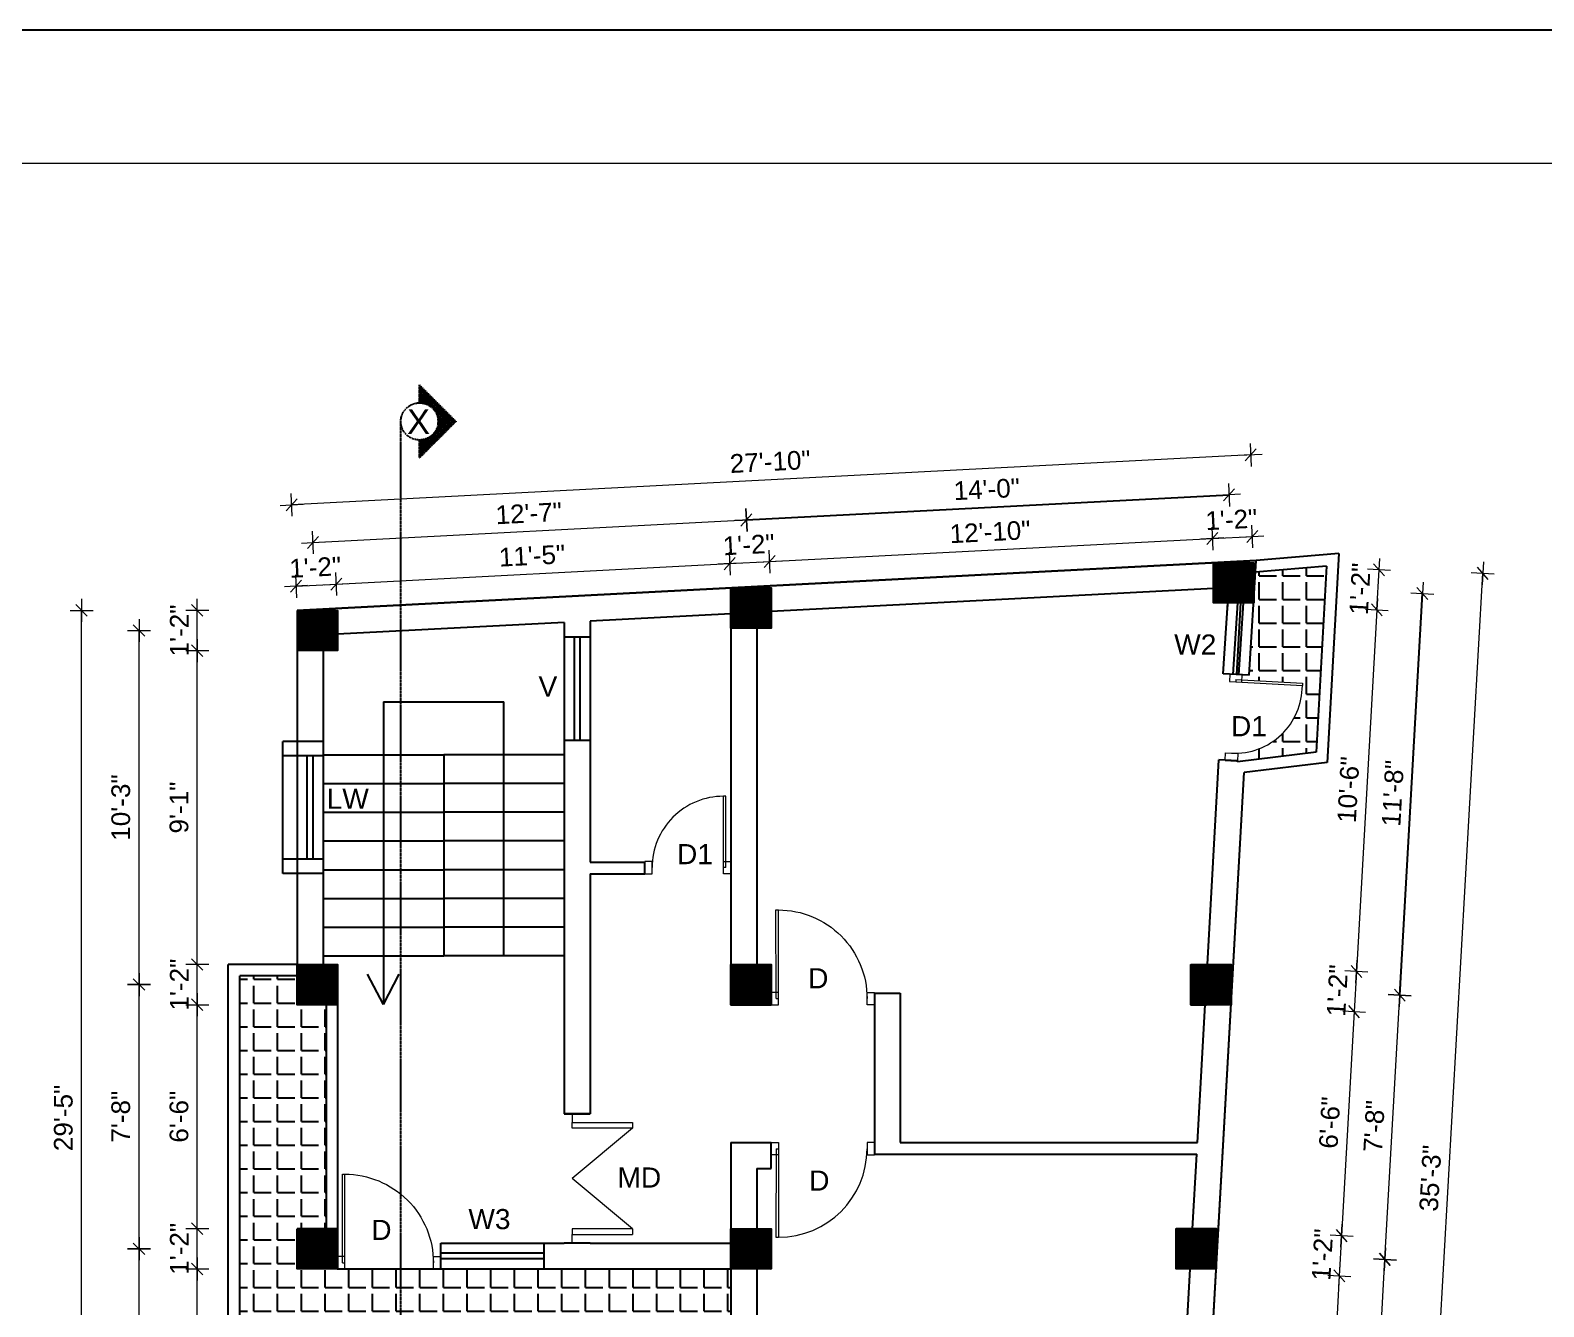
# Model space of a CAD drawing. Header units: inches. Extents: x 8069 to 17410, y -9620 to -7279.
# Drawn here: x 9431 to 9958, y -7787 to -7342 of the extents above; entities that cross this region are included whole.
import ezdxf
from ezdxf.enums import TextEntityAlignment as Align

# ---------------------------------------------------------------- set-up
doc = ezdxf.new("R2010")
doc.units = ezdxf.units.IN
doc.header["$LTSCALE"] = 0.5
doc.header["$MEASUREMENT"] = 0
doc.header["$PDMODE"] = 66
doc.linetypes.add('CENTERX2', pattern=[4, 2.5, -0.5, 0.5, -0.5])
doc.layers.add('A-Sect-Iden', color=111, linetype='CENTERX2')
for name, color, linetype, lineweight in [('DIM', 180, 'Continuous', 5), ('ELE1', 3, 'Continuous', 9), ('ELEVATION', 85, 'Continuous', 9), ('TEXT', 220, 'Continuous', 9), ('Toilet', 7, 'Continuous', 25), ('window', 6, 'Continuous', 13)]:
    doc.layers.add(name, color=color, linetype=linetype, lineweight=lineweight)
doc.styles.add('arial', font='arial.ttf')
doc.styles.add('HEADING', font='swissel.ttf')
doc.dimstyles.new('1 96', dxfattribs={"dimtxt": 6.5, "dimasz": 4, "dimexe": 0, "dimexo": 0, "dimgap": 3, "dimtad": 1, "dimdec": 0, "dimzin": 11, "dimdsep": 46, "dimlunit": 3, "dimtxsty": 'arial', "dimblk": 'oblique', "dimcen": 4, "dimse1": 1, "dimse2": 1, "dimclrd": 256, "dimclre": 256, "dimclrt": 256, "dimadec": 0, "dimazin": 0, "dimtfac": 1, "dimtdec": 0, "dimtix": 1, "dimtmove": 0, "dimatfit": 3, "dimldrblk": 'Arrow2', "dimfxl": 1, "dimtolj": 1, "dimtzin": 0, "dimlwd": -1, "dimlwe": 9, "dimarcsym": 0})

# ---------------------------------------------------------------- blocks, each defined once
blk = doc.blocks.new('door')
at = {"layer": 'window', "ltscale": 0.002}
for p, q in [((-100562.66, -53980.34), (-100562.65, -53949.5)), ((-100561.8, -53949.5), (-100562.65, -53949.5)), ((-100561.81, -53980.35), (-100561.8, -53949.5)), ((-100561.81, -53980.35), (-100562.66, -53980.35))]:
    blk.add_line(p, q, dxfattribs=at)
for points in [[(-100596.09, -53982.49), (-100593.52, -53982.49), (-100593.52, -53978.2), (-100596.09, -53978.2)], [(-100560.09, -53982.49), (-100562.66, -53982.49), (-100562.66, -53978.2), (-100560.09, -53978.2)]]:
    blk.add_lwpolyline(points, close=True, dxfattribs=at)
blk.add_arc((-100562.66, -53980.36), 30.86, 89.9793, 179.9793, dxfattribs=at)
blk = doc.blocks.new('oblique')
at = {"lineweight": 9}
for p, q in [((1, 0), (-1, 0)), ((-0.5, -0.5), (0.5, 0.5)), ((0, 1), (0, -1))]:
    blk.add_line(p, q, dxfattribs=at)
blk = doc.blocks.new('*D814')
at = {"layer": 'Defpoints', "color": 0, "transparency": 16777216}
for p in [(9537.4, -7535.17), (9523.77, -7544.32), (9537.84, -7543.59)]:
    blk.add_point(p, dxfattribs=at)
at = {"layer": 'DIM', "transparency": 16777216}
for p, q in [((9523.33, -7535.9), (9519.34, -7536.11)), ((9523.33, -7535.9), (9537.4, -7535.17)), ((9537.4, -7535.17), (9541.4, -7534.96))]:
    blk.add_line(p, q, dxfattribs=at)
at = {"layer": 'DIM', "transparency": 16777216, "xscale": 4, "yscale": 4, "zscale": 4}
for p, rotation in [((9523.33, -7535.9), 2.975964946171272), ((9537.4, -7535.17), 182.9759649461712)]:
    blk.add_blockref('oblique', p, dxfattribs=dict(at, rotation=rotation))
at = {"layer": 'DIM', "transparency": 16777216, "insert": (9530.04, -7529.28), "char_height": 6.5, "attachment_point": 5, "rotation": 2.976, "style": 'arial'}
blk.add_mtext('\\A1;1\'-2"', dxfattribs=at)
blk = doc.blocks.new('_Oblique')
at = {"color": 0, "linetype": 'ByBlock', "lineweight": -2}
blk.add_line((-0.5, -0.5), (0.5, 0.5), dxfattribs=at)
blk = doc.blocks.new('Arrow2')
for p, q in [((-4.1, 0.75), (-3.08, 0)), ((0, 0), (-4.1, 0.75)), ((-3.08, 0), (-4.1, -0.75)), ((-4.1, -0.75), (0, 0))]:
    blk.add_line(p, q)
blk.add_solid([(-4.1, 0.75), (0, 0), (-3.08, 0), (-4.1, -0.75)])
blk = doc.blocks.new('*D815')
at = {"layer": 'Defpoints', "color": 0, "transparency": 16777216}
for p in [(9674.33, -7528.05), (9674.77, -7536.47), (9537.84, -7543.59)]:
    blk.add_point(p, dxfattribs=at)
at = {"layer": 'DIM', "transparency": 16777216}
blk.add_line((9537.4, -7535.17), (9674.33, -7528.05), dxfattribs=at)
at = {"layer": 'DIM', "transparency": 16777216, "xscale": 4, "yscale": 4, "zscale": 4}
for p, rotation in [((9674.33, -7528.05), 2.975964946178824), ((9537.4, -7535.17), 182.9759649461788)]:
    blk.add_blockref('oblique', p, dxfattribs=dict(at, rotation=rotation))
at = {"layer": 'DIM', "transparency": 16777216, "insert": (9605.54, -7525.3), "char_height": 6.5, "attachment_point": 5, "rotation": 2.976, "style": 'arial'}
blk.add_mtext('\\A1;11\'-5"', dxfattribs=at)
blk = doc.blocks.new('*D816')
at = {"layer": 'Defpoints', "color": 0, "transparency": 16777216}
for p in [(9688.29, -7527.33), (9674.77, -7536.47), (9688.77, -7536.47)]:
    blk.add_point(p, dxfattribs=at)
at = {"layer": 'DIM', "transparency": 16777216}
for p, q in [((9674.33, -7528.05), (9670.34, -7528.26)), ((9674.33, -7528.05), (9688.29, -7527.33)), ((9688.29, -7527.33), (9692.29, -7527.12))]:
    blk.add_line(p, q, dxfattribs=at)
at = {"layer": 'DIM', "transparency": 16777216, "xscale": 4, "yscale": 4, "zscale": 4}
for p, rotation in [((9674.33, -7528.05), 2.975964946178787), ((9688.29, -7527.33), 182.9759649461788)]:
    blk.add_blockref('oblique', p, dxfattribs=dict(at, rotation=rotation))
at = {"layer": 'DIM', "transparency": 16777216, "insert": (9680.99, -7521.44), "char_height": 6.5, "attachment_point": 5, "rotation": 2.976, "style": 'arial'}
blk.add_mtext('\\A1;1\'-2"', dxfattribs=at)
blk = doc.blocks.new('*D817')
at = {"layer": 'Defpoints', "color": 0, "transparency": 16777216}
for p in [(9842.4, -7519.32), (9842.83, -7527.74), (9688.77, -7536.47)]:
    blk.add_point(p, dxfattribs=at)
at = {"layer": 'DIM', "transparency": 16777216}
blk.add_line((9688.29, -7527.33), (9842.4, -7519.32), dxfattribs=at)
at = {"layer": 'DIM', "transparency": 16777216, "xscale": 4, "yscale": 4, "zscale": 4}
for p, rotation in [((9842.4, -7519.32), 2.975964946178824), ((9688.29, -7527.33), 182.9759649461788)]:
    blk.add_blockref('oblique', p, dxfattribs=dict(at, rotation=rotation))
at = {"layer": 'DIM', "transparency": 16777216, "insert": (9765.02, -7517.01), "char_height": 6.5, "attachment_point": 5, "rotation": 2.976, "style": 'arial'}
blk.add_mtext('\\A1;12\'-10"', dxfattribs=at)
blk = doc.blocks.new('*D818')
at = {"layer": 'Defpoints', "color": 0, "transparency": 16777216}
for p in [(9856.36, -7518.59), (9842.83, -7527.74), (9856.83, -7527.74)]:
    blk.add_point(p, dxfattribs=at)
at = {"layer": 'DIM', "transparency": 16777216}
for p, q in [((9842.4, -7519.32), (9838.4, -7519.52)), ((9842.4, -7519.32), (9856.36, -7518.59)), ((9856.36, -7518.59), (9860.35, -7518.38))]:
    blk.add_line(p, q, dxfattribs=at)
at = {"layer": 'DIM', "transparency": 16777216, "xscale": 4, "yscale": 4, "zscale": 4}
for p, rotation in [((9856.36, -7518.59), 182.9759649461788), ((9842.4, -7519.32), 2.975964946178787)]:
    blk.add_blockref('oblique', p, dxfattribs=dict(at, rotation=rotation))
at = {"layer": 'DIM', "transparency": 16777216, "insert": (9849.05, -7512.7), "char_height": 6.5, "attachment_point": 5, "rotation": 2.976, "style": 'arial'}
blk.add_mtext('\\A1;1\'-2"', dxfattribs=at)
blk = doc.blocks.new('*D819')
at = {"layer": 'Defpoints', "color": 0, "transparency": 16777216}
for p in [(9680.18, -7512.84), (9681.77, -7543.47), (9530.84, -7551.32)]:
    blk.add_point(p, dxfattribs=at)
at = {"layer": 'DIM', "transparency": 16777216}
blk.add_line((9529.25, -7520.68), (9680.18, -7512.84), dxfattribs=at)
at = {"layer": 'DIM', "transparency": 16777216, "xscale": 4, "yscale": 4, "zscale": 4}
for p, rotation in [((9680.18, -7512.84), 2.975964946168213), ((9529.25, -7520.68), 182.9759649461682)]:
    blk.add_blockref('oblique', p, dxfattribs=dict(at, rotation=rotation))
at = {"layer": 'DIM', "transparency": 16777216, "insert": (9604.39, -7510.5), "char_height": 6.5, "attachment_point": 5, "rotation": 2.976, "style": 'arial'}
blk.add_mtext('\\A1;12\'-7"', dxfattribs=at)
blk = doc.blocks.new('*D820')
at = {"transparency": 16777216}
blk.add_line((9680.18, -7512.84), (9848.24, -7504.1), dxfattribs=at)
at = {"layer": 'Defpoints', "color": 0, "transparency": 16777216}
for p in [(9848.24, -7504.1), (9849.83, -7534.74), (9681.77, -7543.47)]:
    blk.add_point(p, dxfattribs=at)
at = {"transparency": 16777216, "xscale": 4, "yscale": 4, "zscale": 4}
for p, rotation in [((9848.24, -7504.1), 2.975964946178824), ((9680.18, -7512.84), 182.9759649461788)]:
    blk.add_blockref('oblique', p, dxfattribs=dict(at, rotation=rotation))
at = {"transparency": 16777216, "insert": (9763.88, -7502.16), "char_height": 6.5, "attachment_point": 5, "rotation": 2.976, "style": 'arial'}
blk.add_mtext('\\A1;14\'-0"', dxfattribs=at)
blk = doc.blocks.new('*D821')
at = {"layer": 'Defpoints', "color": 0, "transparency": 16777216}
for p in [(9521.86, -7507.56), (9857.66, -7526.96), (9523.77, -7544.32)]:
    blk.add_point(p, dxfattribs=at)
at = {"layer": 'DIM', "transparency": 16777216}
blk.add_line((9855.75, -7490.2), (9521.86, -7507.56), dxfattribs=at)
at = {"layer": 'DIM', "transparency": 16777216, "xscale": 4, "yscale": 4, "zscale": 4}
for p, rotation in [((9855.75, -7490.2), 2.975964946168395), ((9521.86, -7507.56), 182.9759649461684)]:
    blk.add_blockref('oblique', p, dxfattribs=dict(at, rotation=rotation))
at = {"layer": 'DIM', "transparency": 16777216, "insert": (9688.48, -7492.57), "char_height": 6.5, "attachment_point": 5, "rotation": 2.976, "style": 'arial'}
blk.add_mtext('\\A1;27\'-10"', dxfattribs=at)
blk = doc.blocks.new('*D831')
at = {"layer": 'Defpoints', "color": 0, "transparency": 16777216}
for p in [(9488.95, -7773.6), (9523.77, -7773.6), (9523.77, -7883.73)]:
    blk.add_point(p, dxfattribs=at)
at = {"layer": 'DIM', "transparency": 16777216}
blk.add_line((9488.95, -7883.73), (9488.95, -7773.6), dxfattribs=at)
at = {"layer": 'DIM', "transparency": 16777216, "xscale": 4, "yscale": 4, "zscale": 4}
for p, rotation in [((9488.95, -7773.6), 90), ((9488.95, -7883.73), 270)]:
    blk.add_blockref('oblique', p, dxfattribs=dict(at, rotation=rotation))
at = {"layer": 'DIM', "transparency": 16777216, "insert": (9482.63, -7828.67), "char_height": 6.5, "attachment_point": 5, "rotation": 90, "style": 'arial'}
blk.add_mtext('\\A1;9\'-2"', dxfattribs=at)
blk = doc.blocks.new('*D832')
at = {"layer": 'Defpoints', "color": 0, "transparency": 16777216}
for p in [(9488.95, -7759.6), (9523.77, -7759.6), (9523.77, -7773.6)]:
    blk.add_point(p, dxfattribs=at)
at = {"layer": 'DIM', "transparency": 16777216}
for p, q in [((9488.95, -7759.6), (9488.95, -7755.6)), ((9488.95, -7773.6), (9488.95, -7759.6)), ((9488.95, -7773.6), (9488.95, -7777.6))]:
    blk.add_line(p, q, dxfattribs=at)
at = {"layer": 'DIM', "transparency": 16777216, "xscale": 4, "yscale": 4, "zscale": 4}
for p, rotation in [((9488.95, -7759.6), 270), ((9488.95, -7773.6), 90)]:
    blk.add_blockref('oblique', p, dxfattribs=dict(at, rotation=rotation))
at = {"layer": 'DIM', "transparency": 16777216, "insert": (9482.69, -7766.6), "char_height": 6.5, "attachment_point": 5, "rotation": 90, "style": 'arial'}
blk.add_mtext('\\A1;1\'-2"', dxfattribs=at)
blk = doc.blocks.new('*D833')
at = {"layer": 'Defpoints', "color": 0, "transparency": 16777216}
for p in [(9488.95, -7681.6), (9523.84, -7681.6), (9523.77, -7759.6)]:
    blk.add_point(p, dxfattribs=at)
at = {"layer": 'DIM', "transparency": 16777216}
blk.add_line((9488.95, -7759.6), (9488.95, -7681.6), dxfattribs=at)
at = {"layer": 'DIM', "transparency": 16777216, "xscale": 4, "yscale": 4, "zscale": 4}
for p, rotation in [((9488.95, -7681.6), 90), ((9488.95, -7759.6), 270)]:
    blk.add_blockref('oblique', p, dxfattribs=dict(at, rotation=rotation))
at = {"layer": 'DIM', "transparency": 16777216, "insert": (9482.63, -7720.6), "char_height": 6.5, "attachment_point": 5, "rotation": 90, "style": 'arial'}
blk.add_mtext('\\A1;6\'-6"', dxfattribs=at)
blk = doc.blocks.new('*D834')
at = {"layer": 'Defpoints', "color": 0, "transparency": 16777216}
for p in [(9488.95, -7667.6), (9523.84, -7667.6), (9523.84, -7681.6)]:
    blk.add_point(p, dxfattribs=at)
at = {"layer": 'DIM', "transparency": 16777216}
for p, q in [((9488.95, -7667.6), (9488.95, -7663.6)), ((9488.95, -7681.6), (9488.95, -7667.6)), ((9488.95, -7681.6), (9488.95, -7685.6))]:
    blk.add_line(p, q, dxfattribs=at)
at = {"layer": 'DIM', "transparency": 16777216, "xscale": 4, "yscale": 4, "zscale": 4}
for p, rotation in [((9488.95, -7667.6), 270), ((9488.95, -7681.6), 90)]:
    blk.add_blockref('oblique', p, dxfattribs=dict(at, rotation=rotation))
at = {"layer": 'DIM', "transparency": 16777216, "insert": (9482.69, -7674.6), "char_height": 6.5, "attachment_point": 5, "rotation": 90, "style": 'arial'}
blk.add_mtext('\\A1;1\'-2"', dxfattribs=at)
blk = doc.blocks.new('*D835')
at = {"layer": 'Defpoints', "color": 0, "transparency": 16777216}
for p in [(9488.95, -7558.32), (9523.84, -7558.32), (9523.84, -7667.6)]:
    blk.add_point(p, dxfattribs=at)
at = {"layer": 'DIM', "transparency": 16777216}
blk.add_line((9488.95, -7667.6), (9488.95, -7558.32), dxfattribs=at)
at = {"layer": 'DIM', "transparency": 16777216, "xscale": 4, "yscale": 4, "zscale": 4}
for p, rotation in [((9488.95, -7558.32), 90), ((9488.95, -7667.6), 270)]:
    blk.add_blockref('oblique', p, dxfattribs=dict(at, rotation=rotation))
at = {"layer": 'DIM', "transparency": 16777216, "insert": (9482.63, -7612.96), "char_height": 6.5, "attachment_point": 5, "rotation": 90, "style": 'arial'}
blk.add_mtext('\\A1;9\'-1"', dxfattribs=at)
blk = doc.blocks.new('*D836')
at = {"layer": 'Defpoints', "color": 0, "transparency": 16777216}
for p in [(9488.95, -7544.32), (9523.84, -7544.32), (9523.84, -7558.32)]:
    blk.add_point(p, dxfattribs=at)
at = {"layer": 'DIM', "transparency": 16777216}
for p, q in [((9488.95, -7544.32), (9488.95, -7540.32)), ((9488.95, -7558.32), (9488.95, -7544.32)), ((9488.95, -7558.32), (9488.95, -7562.32))]:
    blk.add_line(p, q, dxfattribs=at)
at = {"layer": 'DIM', "transparency": 16777216, "xscale": 4, "yscale": 4, "zscale": 4}
for p, rotation in [((9488.95, -7544.32), 270), ((9488.95, -7558.32), 90)]:
    blk.add_blockref('oblique', p, dxfattribs=dict(at, rotation=rotation))
at = {"layer": 'DIM', "transparency": 16777216, "insert": (9482.69, -7551.32), "char_height": 6.5, "attachment_point": 5, "rotation": 90, "style": 'arial'}
blk.add_mtext('\\A1;1\'-2"', dxfattribs=at)
blk = doc.blocks.new('*D837')
at = {"layer": 'Defpoints', "color": 0, "transparency": 16777216}
for p in [(9468.68, -7766.6), (9530.77, -7766.6), (9530.77, -7890.73)]:
    blk.add_point(p, dxfattribs=at)
at = {"layer": 'DIM', "transparency": 16777216}
blk.add_line((9468.68, -7890.73), (9468.68, -7766.6), dxfattribs=at)
at = {"layer": 'DIM', "transparency": 16777216, "xscale": 4, "yscale": 4, "zscale": 4}
for p, rotation in [((9468.68, -7766.6), 90), ((9468.68, -7890.73), 270)]:
    blk.add_blockref('oblique', p, dxfattribs=dict(at, rotation=rotation))
at = {"layer": 'DIM', "transparency": 16777216, "insert": (9462.36, -7828.67), "char_height": 6.5, "attachment_point": 5, "rotation": 90, "style": 'arial'}
blk.add_mtext('\\A1;10\'-4"', dxfattribs=at)
blk = doc.blocks.new('*D838')
at = {"layer": 'Defpoints', "color": 0, "transparency": 16777216}
for p in [(9468.68, -7674.6), (9530.84, -7674.6), (9530.77, -7766.6)]:
    blk.add_point(p, dxfattribs=at)
at = {"layer": 'DIM', "transparency": 16777216}
blk.add_line((9468.68, -7766.6), (9468.68, -7674.6), dxfattribs=at)
at = {"layer": 'DIM', "transparency": 16777216, "xscale": 4, "yscale": 4, "zscale": 4}
for p, rotation in [((9468.68, -7674.6), 90), ((9468.68, -7766.6), 270)]:
    blk.add_blockref('oblique', p, dxfattribs=dict(at, rotation=rotation))
at = {"layer": 'DIM', "transparency": 16777216, "insert": (9462.36, -7720.6), "char_height": 6.5, "attachment_point": 5, "rotation": 90, "style": 'arial'}
blk.add_mtext('\\A1;7\'-8"', dxfattribs=at)
blk = doc.blocks.new('*D839')
at = {"layer": 'Defpoints', "color": 0, "transparency": 16777216}
for p in [(9468.68, -7551.32), (9530.84, -7551.32), (9530.84, -7674.6)]:
    blk.add_point(p, dxfattribs=at)
at = {"layer": 'DIM', "transparency": 16777216}
blk.add_line((9468.68, -7674.6), (9468.68, -7551.32), dxfattribs=at)
at = {"layer": 'DIM', "transparency": 16777216, "xscale": 4, "yscale": 4, "zscale": 4}
for p, rotation in [((9468.68, -7551.32), 90), ((9468.68, -7674.6), 270)]:
    blk.add_blockref('oblique', p, dxfattribs=dict(at, rotation=rotation))
at = {"layer": 'DIM', "transparency": 16777216, "insert": (9462.36, -7612.96), "char_height": 6.5, "attachment_point": 5, "rotation": 90, "style": 'arial'}
blk.add_mtext('\\A1;10\'-3"', dxfattribs=at)
blk = doc.blocks.new('*D840')
at = {"layer": 'Defpoints', "color": 0, "transparency": 16777216}
for p in [(9448.67, -7544.32), (9523.77, -7544.32), (9523.77, -7897.73)]:
    blk.add_point(p, dxfattribs=at)
at = {"layer": 'DIM', "transparency": 16777216}
blk.add_line((9448.67, -7897.73), (9448.67, -7544.32), dxfattribs=at)
at = {"layer": 'DIM', "transparency": 16777216, "xscale": 4, "yscale": 4, "zscale": 4}
for p, rotation in [((9448.67, -7544.32), 90), ((9448.67, -7897.73), 270)]:
    blk.add_blockref('oblique', p, dxfattribs=dict(at, rotation=rotation))
at = {"layer": 'DIM', "transparency": 16777216, "insert": (9442.35, -7721.03), "char_height": 6.5, "attachment_point": 5, "rotation": 90, "style": 'arial'}
blk.add_mtext('\\A1;29\'-5"', dxfattribs=at)
blk = doc.blocks.new('*D841')
at = {"layer": 'Defpoints', "color": 0, "transparency": 16777216}
for p in [(9856.83, -7527.74), (9900.47, -7530.19), (9856.83, -7541.74)]:
    blk.add_point(p, dxfattribs=at)
at = {"layer": 'DIM', "transparency": 16777216}
for p, q in [((9899.69, -7544.15), (9900.47, -7530.19)), ((9900.47, -7530.19), (9900.7, -7526.2)), ((9899.69, -7544.15), (9899.46, -7548.14))]:
    blk.add_line(p, q, dxfattribs=at)
at = {"layer": 'DIM', "transparency": 16777216, "xscale": 4, "yscale": 4, "zscale": 4}
for p, rotation in [((9900.47, -7530.19), 266.7745133990528), ((9899.69, -7544.15), 86.77451339905284)]:
    blk.add_blockref('oblique', p, dxfattribs=dict(at, rotation=rotation))
at = {"layer": 'DIM', "transparency": 16777216, "insert": (9893.83, -7536.82), "char_height": 6.5, "attachment_point": 5, "rotation": 86.7745, "style": 'arial'}
blk.add_mtext('\\A1;1\'-2"', dxfattribs=at)
blk = doc.blocks.new('*D842')
at = {"layer": 'Defpoints', "color": 0, "transparency": 16777216}
for p in [(9856.83, -7541.74), (9848.95, -7667.6), (9892.59, -7670.06)]:
    blk.add_point(p, dxfattribs=at)
at = {"layer": 'DIM', "transparency": 16777216}
blk.add_line((9899.69, -7544.15), (9892.59, -7670.06), dxfattribs=at)
at = {"layer": 'DIM', "transparency": 16777216, "xscale": 4, "yscale": 4, "zscale": 4}
for p, rotation in [((9899.69, -7544.15), 86.77451339905284), ((9892.59, -7670.06), 266.7745133990528)]:
    blk.add_blockref('oblique', p, dxfattribs=dict(at, rotation=rotation))
at = {"layer": 'DIM', "transparency": 16777216, "insert": (9889.83, -7606.75), "char_height": 6.5, "attachment_point": 5, "rotation": 86.7745, "style": 'arial'}
blk.add_mtext('\\A1;10\'-6"', dxfattribs=at)
blk = doc.blocks.new('*D843')
at = {"layer": 'Defpoints', "color": 0, "transparency": 16777216}
for p in [(9848.95, -7667.6), (9848.95, -7681.6), (9891.8, -7684.02)]:
    blk.add_point(p, dxfattribs=at)
at = {"layer": 'DIM', "transparency": 16777216}
for p, q in [((9892.59, -7670.06), (9892.81, -7666.07)), ((9892.59, -7670.06), (9891.8, -7684.02)), ((9891.8, -7684.02), (9891.58, -7688.01))]:
    blk.add_line(p, q, dxfattribs=at)
at = {"layer": 'DIM', "transparency": 16777216, "xscale": 4, "yscale": 4, "zscale": 4}
for p, rotation in [((9892.59, -7670.06), 266.7745133990528), ((9891.8, -7684.02), 86.7745133990528)]:
    blk.add_blockref('oblique', p, dxfattribs=dict(at, rotation=rotation))
at = {"layer": 'DIM', "transparency": 16777216, "insert": (9885.94, -7676.69), "char_height": 6.5, "attachment_point": 5, "rotation": 86.7745, "style": 'arial'}
blk.add_mtext('\\A1;1\'-2"', dxfattribs=at)
blk = doc.blocks.new('*D844')
at = {"layer": 'Defpoints', "color": 0, "transparency": 16777216}
for p in [(9848.95, -7681.6), (9843.77, -7759.57), (9887.41, -7762.03)]:
    blk.add_point(p, dxfattribs=at)
at = {"layer": 'DIM', "transparency": 16777216}
blk.add_line((9891.8, -7684.02), (9887.41, -7762.03), dxfattribs=at)
at = {"layer": 'DIM', "transparency": 16777216, "xscale": 4, "yscale": 4, "zscale": 4}
for p, rotation in [((9891.8, -7684.02), 86.77451339905284), ((9887.41, -7762.03), 266.7745133990528)]:
    blk.add_blockref('oblique', p, dxfattribs=dict(at, rotation=rotation))
at = {"layer": 'DIM', "transparency": 16777216, "insert": (9883.3, -7722.67), "char_height": 6.5, "attachment_point": 5, "rotation": 86.7745, "style": 'arial'}
blk.add_mtext('\\A1;6\'-6"', dxfattribs=at)
blk = doc.blocks.new('*D845')
at = {"layer": 'Defpoints', "color": 0, "transparency": 16777216}
for p in [(9843.77, -7759.57), (9843.77, -7773.57), (9886.62, -7775.98)]:
    blk.add_point(p, dxfattribs=at)
at = {"layer": 'DIM', "transparency": 16777216}
for p, q in [((9887.41, -7762.03), (9886.62, -7775.98)), ((9887.41, -7762.03), (9887.63, -7758.03)), ((9886.62, -7775.98), (9886.4, -7779.97))]:
    blk.add_line(p, q, dxfattribs=at)
at = {"layer": 'DIM', "transparency": 16777216, "xscale": 4, "yscale": 4, "zscale": 4}
for p, rotation in [((9887.41, -7762.03), 266.7745133990528), ((9886.62, -7775.98), 86.7745133990528)]:
    blk.add_blockref('oblique', p, dxfattribs=dict(at, rotation=rotation))
at = {"layer": 'DIM', "transparency": 16777216, "insert": (9880.76, -7768.65), "char_height": 6.5, "attachment_point": 5, "rotation": 86.7745, "style": 'arial'}
blk.add_mtext('\\A1;1\'-2"', dxfattribs=at)
blk = doc.blocks.new('*D846')
at = {"layer": 'Defpoints', "color": 0, "transparency": 16777216}
for p in [(9843.77, -7773.57), (9834.02, -7932.55), (9877.66, -7935.01)]:
    blk.add_point(p, dxfattribs=at)
at = {"layer": 'DIM', "transparency": 16777216}
blk.add_line((9886.62, -7775.98), (9877.66, -7935.01), dxfattribs=at)
at = {"layer": 'DIM', "transparency": 16777216, "xscale": 4, "yscale": 4, "zscale": 4}
for p, rotation in [((9886.62, -7775.98), 86.77451339905284), ((9877.66, -7935.01), 266.7745133990528)]:
    blk.add_blockref('oblique', p, dxfattribs=dict(at, rotation=rotation))
at = {"layer": 'DIM', "transparency": 16777216, "insert": (9875.83, -7855.14), "char_height": 6.5, "attachment_point": 5, "rotation": 86.7745, "style": 'arial'}
blk.add_mtext('\\A1;13\'-3"', dxfattribs=at)
blk = doc.blocks.new('*D848')
at = {"layer": 'Defpoints', "color": 0, "transparency": 16777216}
for p in [(9836.77, -7766.57), (9902.51, -7770.27), (9827.02, -7939.55)]:
    blk.add_point(p, dxfattribs=at)
at = {"layer": 'DIM', "transparency": 16777216}
blk.add_line((9892.76, -7943.25), (9902.51, -7770.27), dxfattribs=at)
at = {"layer": 'DIM', "transparency": 16777216, "xscale": 4, "yscale": 4, "zscale": 4}
for p, rotation in [((9902.51, -7770.27), 86.77451339904093), ((9892.76, -7943.25), 266.7745133990409)]:
    blk.add_blockref('oblique', p, dxfattribs=dict(at, rotation=rotation))
at = {"layer": 'DIM', "transparency": 16777216, "insert": (9891.33, -7856.41), "char_height": 6.5, "attachment_point": 5, "rotation": 86.7745, "style": 'arial'}
blk.add_mtext('\\A1;14\'-5"', dxfattribs=at)
blk = doc.blocks.new('*D849')
at = {"layer": 'Defpoints', "color": 0, "transparency": 16777216}
for p in [(9841.95, -7674.6), (9907.69, -7678.31), (9836.77, -7766.57)]:
    blk.add_point(p, dxfattribs=at)
at = {"layer": 'DIM', "transparency": 16777216}
blk.add_line((9902.51, -7770.27), (9907.69, -7678.31), dxfattribs=at)
at = {"layer": 'DIM', "transparency": 16777216, "xscale": 4, "yscale": 4, "zscale": 4}
for p, rotation in [((9907.69, -7678.31), 86.7745133990528), ((9902.51, -7770.27), 266.7745133990528)]:
    blk.add_blockref('oblique', p, dxfattribs=dict(at, rotation=rotation))
at = {"layer": 'DIM', "transparency": 16777216, "insert": (9898.79, -7723.93), "char_height": 6.5, "attachment_point": 5, "rotation": 86.7745, "style": 'arial'}
blk.add_mtext('\\A1;7\'-8"', dxfattribs=at)
blk = doc.blocks.new('*D850')
at = {"transparency": 16777216}
blk.add_line((9907.69, -7678.31), (9915.57, -7538.44), dxfattribs=at)
at = {"layer": 'Defpoints', "color": 0, "transparency": 16777216}
for p in [(9849.83, -7534.74), (9915.57, -7538.44), (9841.95, -7674.6)]:
    blk.add_point(p, dxfattribs=at)
at = {"transparency": 16777216, "xscale": 4, "yscale": 4, "zscale": 4}
for p, rotation in [((9915.57, -7538.44), 86.7745133990528), ((9907.69, -7678.31), 266.7745133990528)]:
    blk.add_blockref('oblique', p, dxfattribs=dict(at, rotation=rotation))
at = {"transparency": 16777216, "insert": (9905.32, -7608.02), "char_height": 6.5, "attachment_point": 5, "rotation": 86.7745, "style": 'arial'}
blk.add_mtext('\\A1;11\'-8"', dxfattribs=at)
blk = doc.blocks.new('*D851')
at = {"layer": 'Defpoints', "color": 0, "transparency": 16777216}
for p in [(9857.66, -7526.96), (9936.59, -7531.41), (9833.89, -7948.89)]:
    blk.add_point(p, dxfattribs=at)
at = {"layer": 'DIM', "transparency": 16777216}
blk.add_line((9912.81, -7953.34), (9936.59, -7531.41), dxfattribs=at)
at = {"layer": 'DIM', "transparency": 16777216, "xscale": 4, "yscale": 4, "zscale": 4}
for p, rotation in [((9936.59, -7531.41), 86.77451339904515), ((9912.81, -7953.34), 266.7745133990452)]:
    blk.add_blockref('oblique', p, dxfattribs=dict(at, rotation=rotation))
at = {"layer": 'DIM', "transparency": 16777216, "insert": (9918.39, -7742.02), "char_height": 6.5, "attachment_point": 5, "rotation": 86.7745, "style": 'arial'}
blk.add_mtext('\\A1;35\'-3"', dxfattribs=at)

msp = doc.modelspace()

# ---------------------------------------------------------------- hatches: boundary and pattern name
h = msp.add_hatch()
h.set_pattern_fill('ANSI31', color=256)
h.paths.add_polyline_path([(9856.75, -7541.74), (9856.83, -7540.37), (9856.83, -7527.74), (9842.83, -7527.74), (9842.83, -7541.74)])
h = msp.add_hatch()
h.set_pattern_fill('ANSI31', color=256)
h.paths.add_polyline_path([(9688.77, -7536.47), (9674.77, -7536.47), (9674.77, -7550.47), (9688.77, -7550.47)])
h = msp.add_hatch()
h.set_pattern_fill('ANSI31', color=256)
h.paths.add_polyline_path([(9537.84, -7544.32), (9523.84, -7544.32), (9523.84, -7558.32), (9537.84, -7558.32)])
h = msp.add_hatch()
h.set_pattern_fill('ANSI31', color=256)
h.set_pattern_definition([(45, (-0.06973, 0), (-0.0883883476, 0.0883883476), [])])
h.paths.add_polyline_path([(9523.77, -7667.6), (9523.77, -7681.6), (9537.77, -7681.6), (9537.77, -7667.6)])
h = msp.add_hatch()
h.set_pattern_fill('ANSI31', color=256)
h.paths.add_polyline_path([(9688.77, -7667.6), (9674.77, -7667.6), (9674.77, -7681.6), (9688.77, -7681.6)])
h = msp.add_hatch()
h.set_pattern_fill('ANSI31', color=256)
h.paths.add_polyline_path([(9848.95, -7667.6), (9834.95, -7667.6), (9834.95, -7681.6), (9848.95, -7681.6)])
h = msp.add_hatch()
h.set_pattern_fill('ANSI31', color=256)
h.paths.add_polyline_path([(9537.77, -7769.32), (9537.77, -7759.6), (9523.77, -7759.6), (9523.77, -7773.6), (9537.77, -7773.6)])
h = msp.add_hatch()
h.set_pattern_fill('ANSI31', color=256)
h.paths.add_polyline_path([(9688.77, -7759.6), (9674.77, -7759.6), (9674.77, -7773.6), (9688.77, -7773.6)])
h = msp.add_hatch()
h.set_pattern_fill('ANSI31', color=256)
h.paths.add_polyline_path([(9843.77, -7759.57), (9829.77, -7759.57), (9829.77, -7773.57), (9843.77, -7773.57)])
at = {"layer": 'A-Sect-Iden', "ltscale": 0.5}
h = msp.add_hatch(dxfattribs=at)
h.set_pattern_fill('ANSI37', color=2, scale=4.8, angle=359.9886, style=0)
h.set_pattern_definition([(225.0114023, (35484.80224, -1539.113), (0.424348492, -0.424179628), []), (315.0114023, (35484.80224, -1539.113), (0.424179628, 0.424348492), [])])
h.paths.add_polyline_path([(9566.33, -7472.05), (9566.33, -7465.82), (9579.04, -7478.53), (9566.33, -7491.24), (9566.33, -7485.01, 1)])
at = {"layer": 'Toilet'}
h = msp.add_hatch(dxfattribs=at)
h.set_pattern_fill('ANGLE', color=256, scale=30, style=0)
h.set_pattern_definition([(0, (0, 0), (0, 8.25), [6, -2.25]), (90, (0, 0), (-8.25, 5e-16), [6, -2.25])])
h.paths.add_polyline_path([(9882.21, -7528.92), (9857.41, -7531), (9856.83, -7540.37), (9856.83, -7541.74), (9856.75, -7541.74), (9855.19, -7566.9), (9852.84, -7566.76), (9852.74, -7568.48), (9873.81, -7569.65), (9873.77, -7570.51, -0.428654), (9849.15, -7594.03), (9851.29, -7594.15), (9851.15, -7596.72), (9851.15, -7597.04), (9878.56, -7593.73)])
h = msp.add_hatch(dxfattribs=at)
h.set_pattern_fill('ANGLE', color=256, scale=30, style=0)
h.set_pattern_definition([(0, (-22047.552, 11797.229), (0, 8.25), [6, -2.25]), (90, (-22047.552, 11797.229), (-8.25, 5e-16), [6, -2.25])])
h.paths.add_polyline_path([(9503.77, -7671.6), (9503.77, -7890.38), (9523.77, -7893.68), (9523.77, -7883.73), (9537.77, -7883.73), (9537.77, -7895.99), (9674.77, -7918.59), (9674.77, -7773.6), (9573.77, -7773.6), (9537.77, -7773.6), (9537.77, -7773.6), (9523.77, -7773.6), (9523.77, -7759.6), (9533.84, -7759.6), (9533.84, -7681.6), (9523.84, -7681.6), (9523.84, -7671.6)])

# ---------------------------------------------------------------- linework, layer by layer
for p, q in [((9886.46, -7524.55), (9857.66, -7526.96)), ((9886.46, -7524.54), (9882.36, -7597.29)), ((9882.21, -7528.92), (9857.41, -7531)), ((9882.21, -7528.92), (9878.56, -7593.73)), ((9553.77, -7576.12), (9595.77, -7576.12)), ((9553.77, -7576.12), (9553.77, -7681.49)), ((9595.77, -7664.6), (9595.77, -7576.12)), ((9518.77, -7635.96), (9518.77, -7589.96)), ((9878.56, -7593.73), (9851.15, -7597.04)), ((9851.15, -7596.72), (9844.74, -7596.36)), ((9851.15, -7596.72), (9851.15, -7597.04)), ((9882.36, -7597.29), (9853.5, -7600.79)), ((9523.84, -7667.6), (9499.77, -7667.6)), ((9499.77, -7918.1), (9499.77, -7667.6)), ((9523.84, -7671.6), (9503.77, -7671.6)), ((9503.77, -7890.38), (9503.77, -7671.6)), ((9553.77, -7681.49), (9548.26, -7670.92)), ((9553.77, -7681.49), (9559.28, -7670.92)), ((9533.84, -7681.6), (9533.84, -7759.6)), ((9537.84, -7681.6), (9537.84, -7759.6)), ((9683.77, -7729.6), (9688.77, -7729.6)), ((9688.77, -7738.6), (9688.77, -7729.6)), ((9683.77, -7738.6), (9688.77, -7738.6)), ((9573.77, -7764.6), (9616.77, -7764.6)), ((9573.77, -7773.6), (9573.77, -7764.6)), ((9609.77, -7773.6), (9609.77, -7764.6)), ((9616.77, -7764.6), (9616.77, -7764.6)), ((9625.77, -7764.6), (9625.77, -7764.6)), ((9625.77, -7764.6), (9674.77, -7764.6)), ((9609.77, -7768.1), (9573.77, -7768.1)), ((9609.77, -7770.1), (9573.77, -7770.1)), ((9537.77, -7773.6), (9573.77, -7773.6)), ((9573.77, -7773.6), (9674.77, -7773.6))]:
    msp.add_line(p, q)
at = {"layer": 'A-Sect-Iden', "ltscale": 0.1}
msp.add_line((9559.85, -7993.97), (9559.85, -7478.53), dxfattribs=at)
msp.add_lwpolyline([(9566.33, -7472.05), (9566.33, -7465.82), (9579.04, -7478.53), (9566.33, -7491.24), (9566.33, -7485.01)], dxfattribs=at)
msp.add_circle((9566.33, -7478.53), 6.48, dxfattribs=at)
at = {"layer": 'Defpoints'}
msp.add_lwpolyline([(11246.97, -7342.34), (8069.37, -7342.34), (8069.37, -9590.31), (11246.97, -9590.31)], close=True, dxfattribs=at)
at = {"layer": 'ELE1'}
msp.add_lwpolyline([(8115.68, -7388.66), (11200.65, -7388.66), (11200.65, -9543.99), (8115.68, -9543.99)], close=True, dxfattribs=at)
at = {"layer": 'ELEVATION', "color": 146, "ltscale": 0.25, "true_color": 0x105689}
for p, q in [((9619.49, -7719.6), (9619.49, -7722.6)), ((9619.49, -7722.6), (9640.49, -7722.6)), ((9619.49, -7724.6), (9619.49, -7722.6)), ((9640.49, -7724.6), (9619.49, -7724.6)), ((9640.49, -7724.6), (9619.49, -7742.1)), ((9640.49, -7722.6), (9640.49, -7724.6)), ((9640.49, -7759.6), (9619.49, -7742.1)), ((9640.49, -7759.6), (9619.49, -7759.6)), ((9619.49, -7759.6), (9619.49, -7761.6)), ((9619.49, -7764.6), (9619.49, -7761.6)), ((9619.49, -7761.6), (9640.49, -7761.6)), ((9640.49, -7759.6), (9640.49, -7761.6))]:
    msp.add_line(p, q, dxfattribs=at)
at = {"layer": 'Toilet'}
for p, q in [((9523.77, -7544.32), (9857.66, -7526.96)), ((9855.19, -7566.9), (9857.66, -7526.96)), ((9842.83, -7536.75), (9688.77, -7544.76)), ((9523.77, -7544.32), (9523.77, -7671.6)), ((9674.77, -7545.48), (9625.77, -7548.03)), ((9846.2, -7566.39), (9847.82, -7541.74)), ((9847.67, -7544.32), (9847.82, -7541.74)), ((9847.67, -7544.32), (9847.82, -7541.74)), ((9849.7, -7566.59), (9851.32, -7541.74)), ((9850.92, -7566.59), (9852.32, -7541.74)), ((9851.7, -7566.7), (9853.32, -7541.74)), ((9616.77, -7548.5), (9537.84, -7552.6)), ((9616.77, -7548.5), (9616.77, -7719.6)), ((9625.77, -7548.03), (9625.77, -7632.03)), ((9674.77, -7550.47), (9674.77, -7667.6)), ((9683.77, -7550.47), (9683.77, -7667.6)), ((9616.77, -7553.55), (9625.77, -7553.55)), ((9620.27, -7589.55), (9620.27, -7553.55)), ((9622.27, -7589.55), (9622.27, -7553.55)), ((9532.77, -7558.32), (9532.77, -7667.6)), ((9532.77, -7558.32), (9532.77, -7667.6)), ((9855.19, -7566.9), (9846.2, -7566.39)), ((9532.77, -7589.96), (9518.77, -7589.96)), ((9616.77, -7589.55), (9625.77, -7589.55)), ((9532.77, -7594.96), (9518.77, -7594.96)), ((9523.77, -7594.96), (9523.77, -7630.96)), ((9532.77, -7594.96), (9523.77, -7594.96)), ((9527.27, -7630.96), (9527.27, -7594.96)), ((9527.27, -7630.96), (9527.27, -7594.96)), ((9529.27, -7630.96), (9529.27, -7594.96)), ((9529.27, -7630.96), (9529.27, -7594.96)), ((9532.77, -7594.6), (9574.77, -7594.6)), ((9532.77, -7594.6), (9574.77, -7594.6)), ((9574.77, -7594.6), (9574.77, -7664.6)), ((9616.77, -7594.6), (9574.77, -7594.6)), ((9616.77, -7594.6), (9574.77, -7594.6)), ((9840.72, -7667.6), (9844.74, -7596.36)), ((9846.87, -7596.48), (9850.86, -7596.7)), ((9846.87, -7596.48), (9850.86, -7596.7)), ((9833.89, -7948.89), (9853.5, -7600.79)), ((9532.77, -7604.6), (9574.77, -7604.6)), ((9532.77, -7604.6), (9574.77, -7604.6)), ((9616.77, -7604.6), (9574.77, -7604.6)), ((9616.77, -7604.6), (9574.77, -7604.6)), ((9532.77, -7614.6), (9574.77, -7614.6)), ((9532.77, -7614.6), (9574.77, -7614.6)), ((9616.77, -7614.6), (9574.77, -7614.6)), ((9616.77, -7614.6), (9574.77, -7614.6)), ((9532.77, -7624.6), (9574.77, -7624.6)), ((9532.77, -7624.6), (9574.77, -7624.6)), ((9616.77, -7624.6), (9574.77, -7624.6)), ((9616.77, -7624.6), (9574.77, -7624.6)), ((9532.77, -7630.96), (9518.77, -7630.96)), ((9532.77, -7635.96), (9518.77, -7635.96)), ((9532.77, -7630.96), (9523.77, -7630.96)), ((9532.77, -7634.6), (9574.77, -7634.6)), ((9532.77, -7634.6), (9574.77, -7634.6)), ((9616.77, -7634.6), (9574.77, -7634.6)), ((9616.77, -7634.6), (9574.77, -7634.6)), ((9625.77, -7632.03), (9644.77, -7632.03)), ((9625.77, -7636.03), (9625.77, -7719.6)), ((9625.77, -7636.03), (9644.77, -7636.03)), ((9644.77, -7636.03), (9644.77, -7632.03)), ((9644.77, -7636.03), (9644.77, -7632.03)), ((9532.77, -7644.6), (9574.77, -7644.6)), ((9532.77, -7644.6), (9574.77, -7644.6)), ((9616.77, -7644.6), (9574.77, -7644.6)), ((9616.77, -7644.6), (9574.77, -7644.6)), ((9532.77, -7654.6), (9574.77, -7654.6)), ((9532.77, -7654.6), (9574.77, -7654.6)), ((9616.77, -7654.6), (9574.77, -7654.6)), ((9616.77, -7654.6), (9574.77, -7654.6)), ((9532.77, -7664.6), (9574.77, -7664.6)), ((9532.77, -7664.6), (9574.77, -7664.6)), ((9616.77, -7664.6), (9574.77, -7664.6)), ((9616.77, -7664.6), (9574.77, -7664.6)), ((9724.77, -7677.6), (9724.77, -7733.6)), ((9724.77, -7677.6), (9733.77, -7677.6)), ((9733.77, -7677.6), (9733.77, -7729.6)), ((9674.77, -7681.6), (9688.77, -7681.6)), ((9834.95, -7681.6), (9840.36, -7681.6)), ((9837.23, -7729.6), (9839.93, -7681.6)), ((9616.77, -7719.6), (9625.77, -7719.6)), ((9625.77, -7719.6), (9616.77, -7719.6)), ((9674.77, -7729.6), (9674.77, -7759.6)), ((9674.77, -7729.6), (9683.77, -7729.6)), ((9733.77, -7729.6), (9837.23, -7729.6)), ((9724.77, -7733.6), (9837, -7733.6)), ((9835.54, -7759.6), (9837, -7733.6)), ((9683.77, -7738.6), (9683.77, -7759.6)), ((9537.84, -7759.6), (9523.77, -7759.6)), ((9829.77, -7759.57), (9830.53, -7759.57)), ((9625.77, -7764.6), (9616.77, -7764.6)), ((9625.77, -7764.6), (9616.77, -7764.6)), ((9674.77, -7773.6), (9674.77, -7908.64)), ((9683.77, -7773.6), (9683.77, -7908.58)), ((9825.79, -7932.55), (9834.75, -7773.6))]:
    msp.add_line(p, q, dxfattribs=at)
for points in [[(9855.19, -7566.9), (9857.66, -7526.96), (9523.77, -7544.32)], [(9833.89, -7948.89), (9853.5, -7600.79)]]:
    msp.add_lwpolyline(points, dxfattribs=at)
for points in [[(9842.83, -7527.74), (9856.83, -7527.74), (9856.83, -7541.74), (9842.83, -7541.74)], [(9674.77, -7536.47), (9688.77, -7536.47), (9688.77, -7550.47), (9674.77, -7550.47)], [(9523.84, -7544.32), (9537.84, -7544.32), (9537.84, -7558.32), (9523.84, -7558.32)], [(9523.77, -7667.6), (9537.77, -7667.6), (9537.77, -7681.6), (9523.77, -7681.6)], [(9674.77, -7667.6), (9688.77, -7667.6), (9688.77, -7681.6), (9674.77, -7681.6)], [(9834.95, -7667.6), (9848.95, -7667.6), (9848.95, -7681.6), (9834.95, -7681.6)], [(9523.77, -7759.6), (9537.77, -7759.6), (9537.77, -7773.6), (9523.77, -7773.6)], [(9674.77, -7759.6), (9688.77, -7759.6), (9688.77, -7773.6), (9674.77, -7773.6)], [(9829.77, -7759.57), (9843.77, -7759.57), (9843.77, -7773.57), (9829.77, -7773.57)]]:
    msp.add_lwpolyline(points, close=True, dxfattribs=at)
at = {"layer": 'window', "ltscale": 0.002}
for p, q in [((9850.6, -7568.36), (9850.55, -7569.21)), ((9850.55, -7569.21), (9873.77, -7570.51)), ((9850.6, -7568.36), (9873.81, -7569.65)), ((9873.81, -7569.65), (9873.77, -7570.51)), ((9672.2, -7633.89), (9672.21, -7609.04)), ((9673.07, -7609.04), (9672.21, -7609.04)), ((9673.06, -7633.89), (9673.07, -7609.04)), ((9673.06, -7633.89), (9672.2, -7633.89))]:
    msp.add_line(p, q, dxfattribs=at)
for points in [[(9848.56, -7566.52), (9848.41, -7569.09), (9852.69, -7569.33), (9852.84, -7566.76)], [(9846.87, -7596.48), (9847.01, -7593.91), (9851.29, -7594.15), (9851.15, -7596.72)], [(9644.77, -7636.03), (9647.34, -7636.03), (9647.34, -7631.75), (9644.77, -7631.75)], [(9674.77, -7636.03), (9672.2, -7636.03), (9672.2, -7631.75), (9674.77, -7631.75)]]:
    msp.add_lwpolyline(points, close=True, dxfattribs=at)
for centre, radius, start, end in [((9850.26, -7570.55), 23.5, 267.296, 0.1063), ((9672.16, -7633.86), 24.82, 89.8865, 180.0622)]:
    msp.add_arc(centre, radius, start, end, dxfattribs=at)

# ---------------------------------------------------------------- block references
at = {"xscale": -1}
for p in [(-90871.32, 46300.88), (-91022.32, 46208.88)]:
    msp.add_blockref('door', p, dxfattribs=at)
at = {"rotation": 180}
msp.add_blockref('door', (-90871.32, -61712.09), dxfattribs=at)

# ---------------------------------------------------------------- texts
at = {"layer": 'A-Sect-Iden', "ltscale": 0.5, "insert": (9566.01, -7478.61), "char_height": 8.64, "width": 27.6731, "attachment_point": 5, "style": 'HEADING'}
msp.add_mtext('{\\fArial|b0|i0|c0|p34;X}', dxfattribs=at)
at = {"layer": 'TEXT', "style": 'arial'}
msp.add_text('MD', height=7, dxfattribs=at).set_placement((9642.9, -7741.78), align=Align.MIDDLE_CENTER)
at = {"layer": 'TEXT', "char_height": 7, "width": 65, "attachment_point": 5, "style": 'arial'}
for s, insert in [('W2', (9836.48, -7556.21)), ('V', (9611.07, -7570.83)), ('D1', (9855.17, -7584.64)), ('LW', (9541.37, -7609.88)), ('D1', (9662.27, -7629.18)), ('D', (9705.21, -7672.41)), ('D', (9705.57, -7742.84)), ('D', (9553.08, -7760.02)), ('W3', (9590.71, -7756.3))]:
    msp.add_mtext(s, dxfattribs=dict(at, insert=insert))

# ---------------------------------------------------------------- dimensions: what is measured, and where the dimension line sits
dim = msp.add_linear_dim(base=(9848.24, -7504.1), p1=(9681.77, -7543.47), p2=(9849.83, -7534.74), angle=182.976, dimstyle='1 96')
dim.commit()
dim.dimension.update_dxf_attribs({"geometry": '*D820', "text_midpoint": (9763.88, -7502.16)})
dim = msp.add_linear_dim(base=(9915.57, -7538.44), p1=(9841.95, -7674.6), p2=(9849.83, -7534.74), angle=266.7745, dimstyle='1 96', override={"dimtmove": 1})
dim.commit()
dim.dimension.update_dxf_attribs({"geometry": '*D850', "text_midpoint": (9905.32, -7608.02)})
at = {"layer": 'DIM'}
for p1, p2, distance, picture, middle in [((9857.66, -7526.96), (9523.77, -7544.32), -36.81, '*D821', (9688.48, -7492.57)), ((9530.84, -7551.32), (9681.77, -7543.47), 30.68, '*D819', (9604.39, -7510.5)), ((9523.77, -7544.32), (9537.84, -7543.59), 8.43, '*D814', (9530.04, -7529.28))]:
    dim = msp.add_aligned_dim(p1=p1, p2=p2, distance=distance, dimstyle='1 96', dxfattribs=at)
    dim.commit()
    dim.dimension.update_dxf_attribs({"geometry": picture, "text_midpoint": middle})
for base, p1, p2, picture, middle in [((9856.36, -7518.59), (9842.83, -7527.74), (9856.83, -7527.74), '*D818', (9849.05, -7512.7)), ((9842.4, -7519.32), (9688.77, -7536.47), (9842.83, -7527.74), '*D817', (9765.02, -7517.01)), ((9688.29, -7527.33), (9674.77, -7536.47), (9688.77, -7536.47), '*D816', (9680.99, -7521.44)), ((9674.33, -7528.05), (9537.84, -7543.59), (9674.77, -7536.47), '*D815', (9605.54, -7525.3))]:
    dim = msp.add_linear_dim(base=base, p1=p1, p2=p2, angle=182.976, dimstyle='1 96', dxfattribs=at)
    dim.commit()
    dim.dimension.update_dxf_attribs({"geometry": picture, "text_midpoint": middle})
for p1, p2, distance, picture, middle in [((9833.89, -7948.89), (9857.66, -7526.96), -79.05, '*D851', (9918.39, -7742.02)), ((9827.02, -7939.55), (9836.77, -7766.57), -65.85, '*D848', (9891.33, -7856.41))]:
    dim = msp.add_aligned_dim(p1=p1, p2=p2, distance=distance, dimstyle='1 96', override={"dimtmove": 1}, dxfattribs=at)
    dim.commit()
    dim.dimension.update_dxf_attribs({"geometry": picture, "text_midpoint": middle})
for base, p1, p2, angle, picture, middle in [((9900.47, -7530.19), (9856.83, -7541.74), (9856.83, -7527.74), 266.7745, '*D841', (9893.83, -7536.82)), ((9448.67, -7544.32), (9523.77, -7897.73), (9523.77, -7544.32), 90, '*D840', (9442.35, -7721.03)), ((9488.95, -7544.32), (9523.84, -7558.32), (9523.84, -7544.32), 90, '*D836', (9482.69, -7551.32)), ((9892.59, -7670.06), (9856.83, -7541.74), (9848.95, -7667.6), 266.7745, '*D842', (9889.83, -7606.75)), ((9468.68, -7551.32), (9530.84, -7674.6), (9530.84, -7551.32), 90, '*D839', (9462.36, -7612.96)), ((9488.95, -7558.32), (9523.84, -7667.6), (9523.84, -7558.32), 90, '*D835', (9482.63, -7612.96)), ((9488.95, -7667.6), (9523.84, -7681.6), (9523.84, -7667.6), 90, '*D834', (9482.69, -7674.6)), ((9891.8, -7684.02), (9848.95, -7667.6), (9848.95, -7681.6), 266.7745, '*D843', (9885.94, -7676.69)), ((9468.68, -7674.6), (9530.77, -7766.6), (9530.84, -7674.6), 90, '*D838', (9462.36, -7720.6)), ((9488.95, -7681.6), (9523.77, -7759.6), (9523.84, -7681.6), 90, '*D833', (9482.63, -7720.6)), ((9907.69, -7678.31), (9836.77, -7766.57), (9841.95, -7674.6), 266.7745, '*D849', (9898.79, -7723.93)), ((9887.41, -7762.03), (9848.95, -7681.6), (9843.77, -7759.57), 266.7745, '*D844', (9883.3, -7722.67)), ((9488.95, -7759.6), (9523.77, -7773.6), (9523.77, -7759.6), 90, '*D832', (9482.69, -7766.6)), ((9468.68, -7766.6), (9530.77, -7890.73), (9530.77, -7766.6), 90, '*D837', (9462.36, -7828.67)), ((9886.62, -7775.98), (9843.77, -7759.57), (9843.77, -7773.57), 266.7745, '*D845', (9880.76, -7768.65)), ((9488.95, -7773.6), (9523.77, -7883.73), (9523.77, -7773.6), 90, '*D831', (9482.63, -7828.67)), ((9877.66, -7935.01), (9843.77, -7773.57), (9834.02, -7932.55), 266.7745, '*D846', (9875.83, -7855.14))]:
    dim = msp.add_linear_dim(base=base, p1=p1, p2=p2, angle=angle, dimstyle='1 96', override={"dimtmove": 1}, dxfattribs=at)
    dim.commit()
    dim.dimension.update_dxf_attribs({"geometry": picture, "text_midpoint": middle})

doc.saveas('drawing.dxf')
